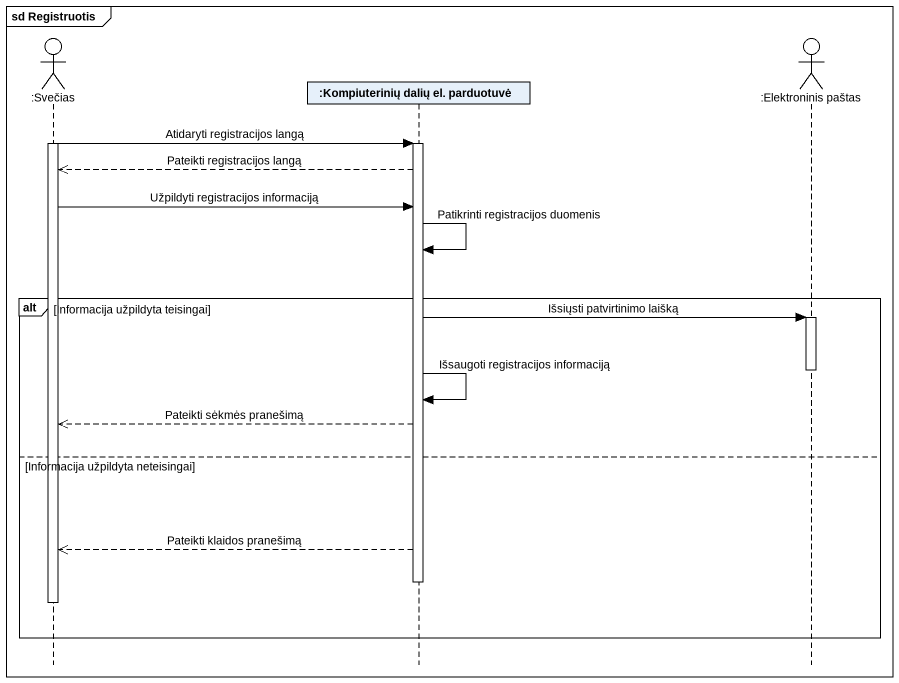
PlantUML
@startuml
mainframe sd Registruotis
hide footbox
actor ":Svečias" as Svečias
participant ":Kompiuterinių dalių el. parduotuvė" as Kompiuterinių_dalių_el
actor ":Elektroninis paštas" as Elektroninis_paštas

activate Svečias
Svečias -> Kompiuterinių_dalių_el : Atidaryti registracijos langą
activate Kompiuterinių_dalių_el
Kompiuterinių_dalių_el -->> Svečias : Pateikti registracijos langą
Svečias -> Kompiuterinių_dalių_el : Užpildyti registracijos informaciją
Kompiuterinių_dalių_el -> Kompiuterinių_dalių_el : Patikrinti registracijos duomenis
alt Informacija užpildyta teisingai
  Kompiuterinių_dalių_el -> Elektroninis_paštas : Išsiųsti patvirtinimo laišką
  activate Elektroninis_paštas
  deactivate Elektroninis_paštas
  Kompiuterinių_dalių_el -> Kompiuterinių_dalių_el : Išsaugoti registracijos informaciją
  Kompiuterinių_dalių_el -->> Svečias : Pateikti sėkmės pranešimą
else Informacija užpildyta neteisingai
  Kompiuterinių_dalių_el -->> Svečias : Pateikti klaidos pranešimą
  deactivate Kompiuterinių_dalių_el
  deactivate Svečias
end
@enduml
